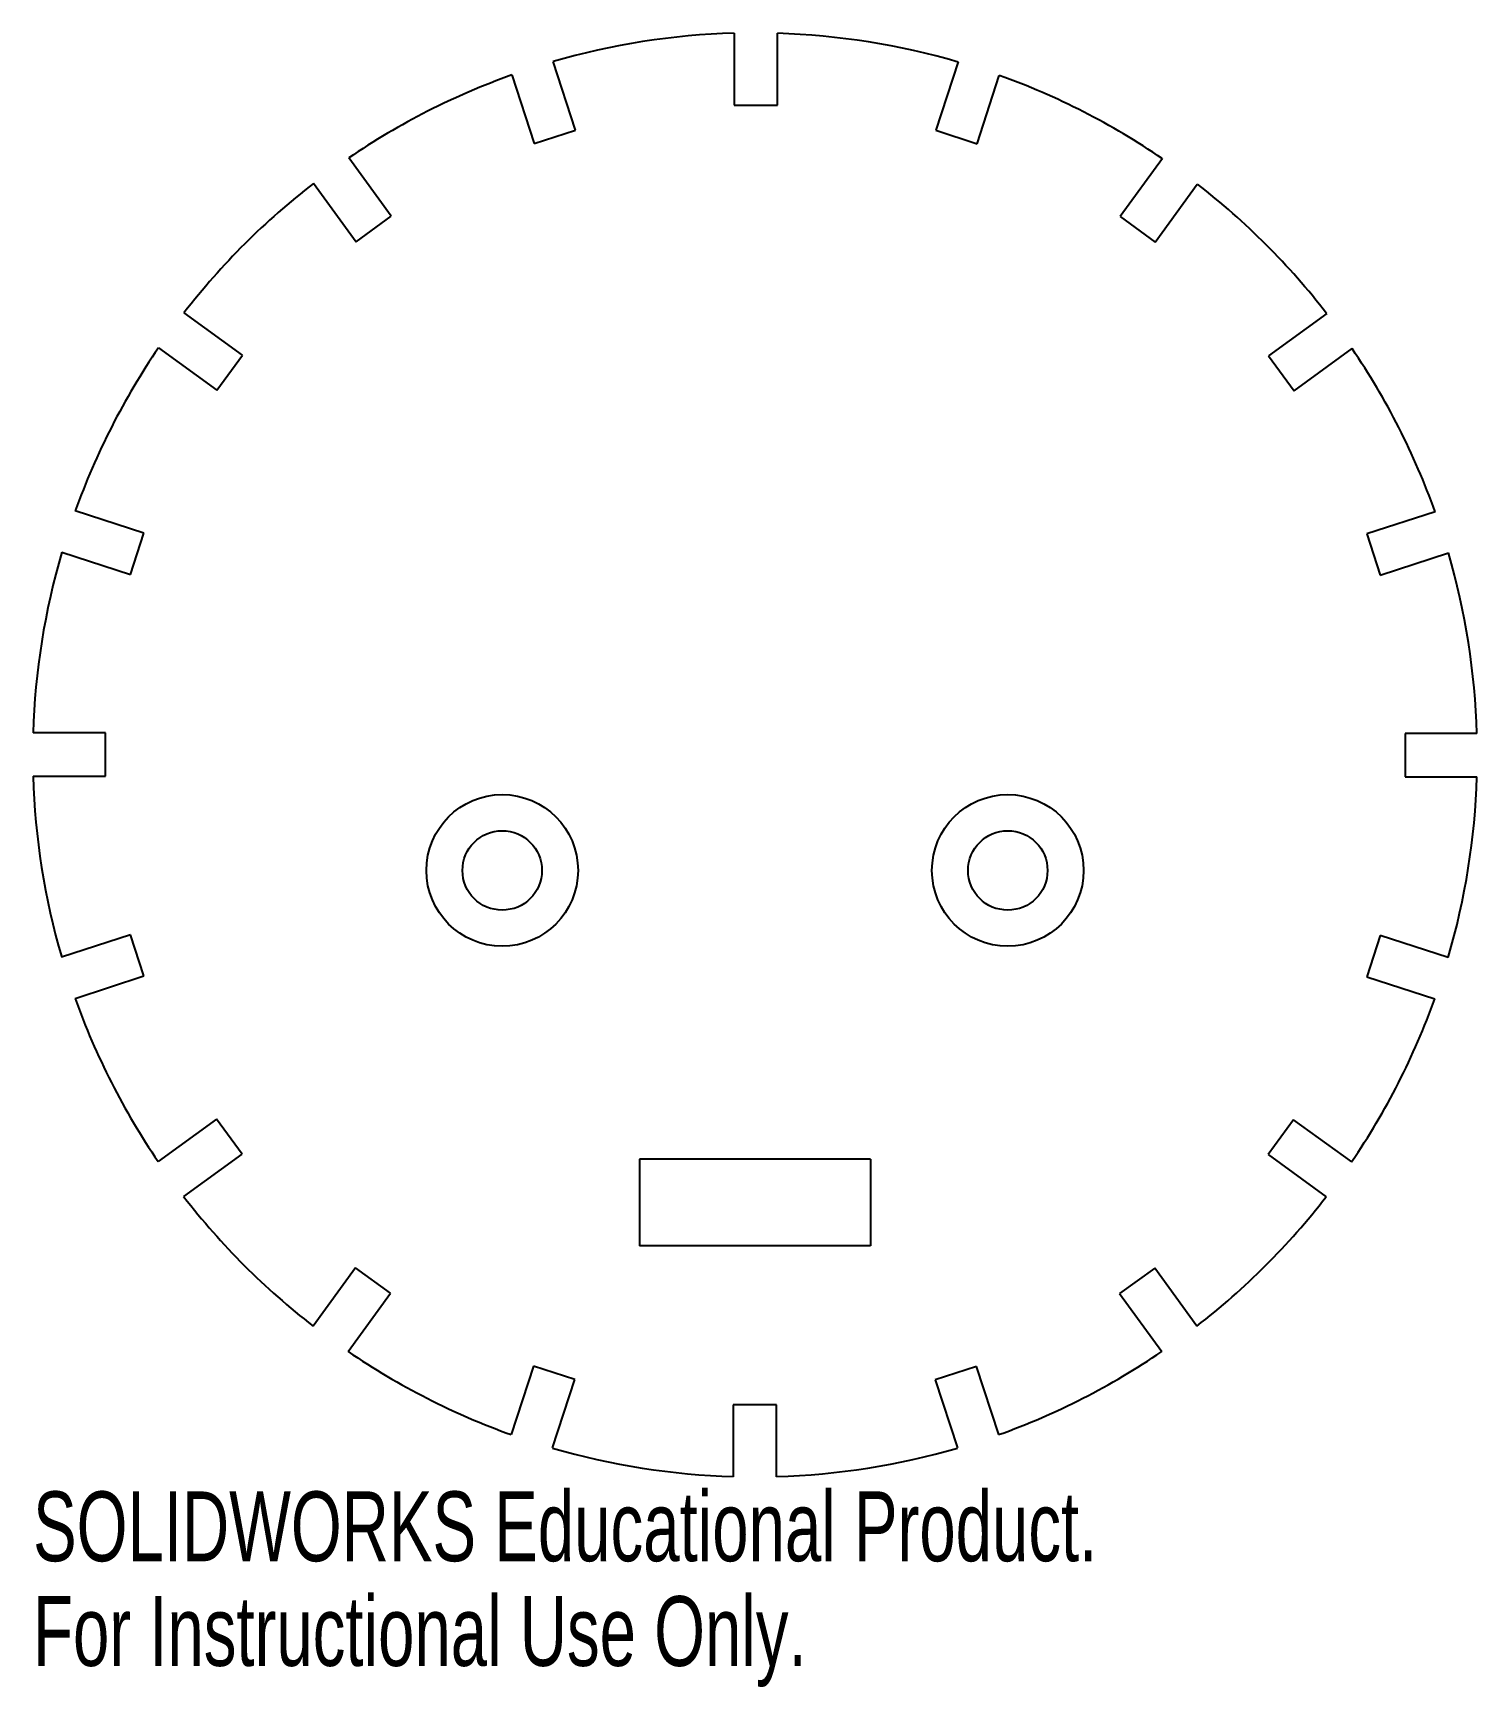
# Model space of a CAD drawing. Header units: millimetres. Extents: x -50 to 50, y -65 to 49.
import ezdxf

# ---------------------------------------------------------------- set-up
doc = ezdxf.new("R2010")
doc.units = ezdxf.units.MM
doc.styles.add('SLDTEXTSTYLE0', font='TXT', dxfattribs={"width": 0.7})

msp = doc.modelspace()

# ---------------------------------------------------------------- linework, layer by layer
at = {"color": 7, "linetype": 'Continuous', "lineweight": 25}
for p, q in [((-1.45, 49.27), (-1.45, 44.28)), ((1.55, 44.28), (1.55, 49.26)), ((-12.43, 42.55), (-13.97, 47.3)), ((14.06, 47.27), (12.52, 42.54)), ((-16.83, 46.37), (-15.29, 41.62)), ((15.38, 41.61), (16.91, 46.34)), ((-1.45, 44.28), (1.55, 44.28)), ((-15.29, 41.62), (-12.43, 42.55)), ((12.52, 42.54), (15.38, 41.61)), ((-25.19, 36.59), (-28.13, 40.63)), ((28.2, 40.58), (25.28, 36.56)), ((-30.56, 38.87), (-27.62, 34.82)), ((27.7, 34.79), (30.62, 38.82)), ((-27.62, 34.82), (-25.19, 36.59)), ((25.28, 36.56), (27.7, 34.79)), ((-35.48, 26.97), (-39.53, 29.91)), ((39.58, 29.85), (35.56, 26.93)), ((-41.3, 27.48), (-37.25, 24.54)), ((-37.25, 24.54), (-35.48, 26.97)), ((35.56, 26.93), (37.32, 24.5)), ((37.32, 24.5), (41.34, 27.42)), ((-42.3, 14.64), (-47.06, 16.19)), ((47.08, 16.13), (42.36, 14.6)), ((-43.23, 11.79), (-42.3, 14.64)), ((42.36, 14.6), (43.29, 11.74)), ((-47.99, 13.33), (-43.23, 11.79)), ((43.29, 11.74), (48, 13.28)), ((-44.97, 0.81), (-49.98, 0.81)), ((-44.97, -2.19), (-44.97, 0.81)), ((49.98, 0.76), (45.02, 0.76)), ((45.02, 0.76), (45.02, -2.24)), ((-49.98, -2.19), (-44.97, -2.19)), ((45.02, -2.24), (49.98, -2.24)), ((-43.24, -13.17), (-48, -14.71)), ((-42.31, -16.02), (-43.24, -13.17)), ((43.27, -13.21), (42.35, -16.07)), ((47.99, -14.74), (43.27, -13.21)), ((-47.07, -17.57), (-42.31, -16.02)), ((42.35, -16.07), (47.06, -17.6)), ((-37.27, -25.93), (-41.32, -28.87)), ((-35.51, -28.35), (-37.27, -25.93)), ((37.29, -25.97), (35.53, -28.39)), ((41.31, -28.88), (37.29, -25.97)), ((-39.55, -31.29), (-35.51, -28.35)), ((35.53, -28.39), (39.54, -31.31)), ((-8, -28.71), (-8, -34.71)), ((8, -28.71), (-8, -28.71)), ((8, -28.71), (8, -34.71)), ((8, -34.71), (-8, -34.71)), ((-27.66, -36.22), (-30.59, -40.26)), ((-25.23, -37.98), (-27.66, -36.22)), ((27.67, -36.25), (25.24, -38.01)), ((30.58, -40.26), (27.67, -36.25)), ((-28.16, -42.02), (-25.23, -37.98)), ((25.24, -38.01), (28.16, -42.03)), ((-15.33, -43.04), (-16.87, -47.78)), ((-12.48, -43.96), (-15.33, -43.04)), ((15.33, -43.05), (12.48, -43.98)), ((16.87, -47.78), (15.33, -43.05)), ((-14.02, -48.7), (-12.48, -43.96)), ((12.48, -43.98), (14.01, -48.7)), ((1.5, -45.71), (-1.5, -45.71)), ((-1.5, -45.71), (-1.5, -50.69)), ((1.5, -50.69), (1.5, -45.71))]:
    msp.add_line(p, q, dxfattribs=at)
for centre, radius in [((-17.5, -8.71), 5.25), ((17.5, -8.71), 5.25), ((-17.5, -8.71), 2.75), ((17.5, -8.71), 2.75)]:
    msp.add_circle(centre, radius, dxfattribs=at)
for radius, start, end in [(50, 91.6655, 106.2301), (49.99, 73.6656, 88.227), (50, 109.6683, 124.2352), (50, 55.6678, 70.2271), (50, 127.6735, 142.2422), (50, 37.6727, 52.2295), (50, 145.6805, 160.2504), (50, 19.6794, 34.2344), (50, 163.6887, 178.2589), (50, 1.6875, 16.2412), (50, 181.6972, 196.267), (50, 343.696, 358.2492), (50, 199.7052, 214.2737), (50, 325.7042, 340.2577), (50, 217.712, 232.2786), (50, 307.7112, 322.2659), (50, 235.7169, 250.2811), (50, 289.7163, 304.2729), (50, 253.7193, 268.2809), (50, 271.7191, 286.2781)]:
    msp.add_arc((0, -0.71), radius, start, end, dxfattribs=at)

# ---------------------------------------------------------------- texts
at = {"color": 7, "linetype": 'Continuous', "char_height": 4.8336, "attachment_point": 1, "style": 'SLDTEXTSTYLE0'}
for s, insert in [('SOLIDWORKS Educational Product.', (-49.98, -51.71)), ('For Instructional Use Only.', (-49.98, -58.96))]:
    msp.add_mtext(s, dxfattribs=dict(at, insert=insert))

doc.saveas('drawing.dxf')
